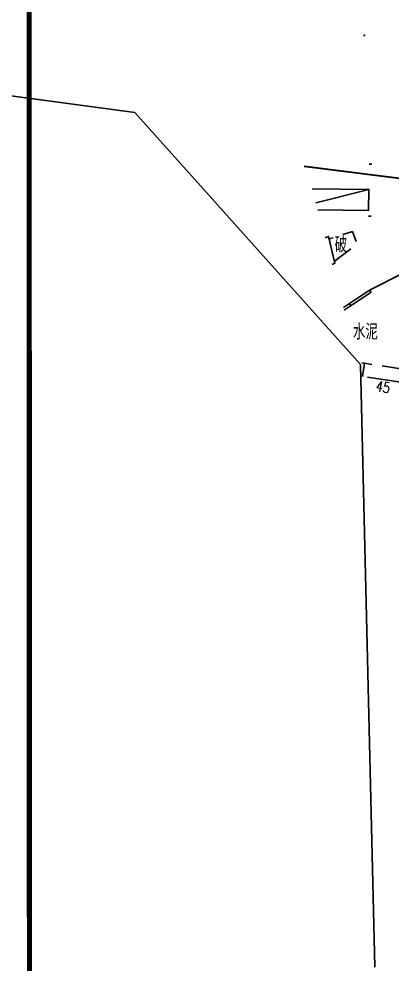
# Model space of a CAD drawing. Extents: x 529262 to 576451, y 2694391 to 2717535.
# Drawn here: x 565671.4 to 565707.2, y 2710064.1 to 2710154.8 of the extents above; entities that cross this region are included whole.
import ezdxf
from ezdxf.enums import TextEntityAlignment as Align
from ezdxf.xclip import XClip

# ---------------------------------------------------------------- set-up
doc = ezdxf.new("R2010")
doc.units = 0
doc.header["$XCLIPFRAME"] = 0
doc.linetypes.add('CONTINOUS', pattern=[0])
doc.linetypes.add('X5', pattern=[3, 2, -1])
for name, color, linetype in [('GCD', 8, 'Continuous'), ('JMD', 8, 'Continuous'), ('PP-COM', 7, 'Continuous'), ('RD-中线', 40, 'Continuous'), ('RD-红线', 7, 'Continuous'), ('ZBTZ', 8, 'Continuous'), ('ZJ', 7, 'Continuous')]:
    doc.layers.add(name, color=color, linetype=linetype)
doc.layers.add('规划人行道', color=130, linetype='CONTINOUS', lineweight=30)
doc.styles.add('HZ', font='rs.shx', dxfattribs={"width": 0.8, "bigfont": 'hztxt.shx'})
doc.linetypes.add('1161', pattern='A,0,[149,AAA.SHX,S=0.15,R=0,X=0,Y=0],-1.6', length=1.6)

# ---------------------------------------------------------------- blocks, each defined once
blk = doc.blocks.new('A$C19FD0107')
at = {"layer": 'RD-中线', "color": 8, "linetype": 'Continuous', "flags": 128}
for points in [[(-4490.734, 14139.438, 0), (-4490.29, 14139.417)], [(-3818.251, 14086.168, 0), (-3817.74, 14086.169)]]:
    blk.add_lwpolyline(points, format="xyb", dxfattribs=at)
at = {"layer": 'RD-红线', "color": 8, "linetype": 'Continuous', "flags": 128}
for points in [[(-5505.823, 15780.813), (-5315.468, 15755.201)], [(-5293.809, 15731.014), (-5292.443, 15673.198)]]:
    blk.add_lwpolyline(points, dxfattribs=at)
at = {"layer": 'RD-红线', "color": 8}
blk.add_lwpolyline([(-5293.809, 15731.014), (-5315.468, 15755.201, 0.368839)], format="xyb", dxfattribs=at)
blk = doc.blocks.new('GC200')
at = {"linetype": 'Continuous', "const_width": 0.2, "flags": 128}
blk.add_lwpolyline([(-0.1, 0, 1), (0.1, 0, 1)], format="xyb", close=True, dxfattribs=at)

msp = doc.modelspace()

# ---------------------------------------------------------------- linework, layer by layer
at = {"const_width": 0.5}
msp.add_lwpolyline([(565672.321, 2710278.301), (565672.585, 2709559.658), (565998.518, 2709559.806), (565998.431, 2709633.053), (566244.06, 2709633.048), (566244.009, 2710277.359), (565672.321, 2710278.301)], dxfattribs=at)
at = {"layer": 'JMD', "linetype": 'Continuous'}
for p, q in [((565705.256, 2710140.854), (565705.006, 2710140.856)), ((565699.894, 2710137.147), (565704.983, 2710138.419)), ((565705.206, 2710135.854), (565704.956, 2710135.857)), ((565705.062, 2710128.76), (565705.201, 2710128.552)), ((565703.122, 2710127.461, 136.033), (565703.261, 2710127.254, 136.033))]:
    msp.add_line(p, q, dxfattribs=at)
at = {"layer": 'JMD', "linetype": 'Continuous', "flags": 128}
for points, elevation in [([(565700.077, 2710136.453), (565704.962, 2710136.4), (565704.983, 2710138.419), (565699.544, 2710138.477)], 138.862), ([(565700.781, 2710133.779), (565701.115, 2710133.911), (565701.707, 2710131.339), (565701.456, 2710131.217)], 138.119), ([(565705.062, 2710128.76), (565702.546, 2710127.076)], 136.033), ([(565705.201, 2710128.552), (565702.613, 2710126.82)], 136.033), ([(565704.864, 2710120.395), (565709.298, 2710119.724), (565708.186, 2710112.098)], 136.113)]:
    msp.add_lwpolyline(points, dxfattribs=dict(at, elevation=elevation))
at = {"layer": 'JMD', "linetype": 'X5', "elevation": 137.009, "flags": 128}
msp.add_lwpolyline([(565701.666, 2710131.514), (565703.852, 2710133.196), (565703.405, 2710134.398), (565701.171, 2710133.667)], close=True, dxfattribs=at)
at = {"layer": 'JMD', "linetype": 'X5', "flags": 128}
for points, elevation in [([(565704.31, 2710121.78), (565704.576, 2710121.74), (565704.507, 2710121.287)], 136.089), ([(565704.384, 2710120.468), (565704.576, 2710121.74), (565709.465, 2710121.002), (565709.298, 2710119.724)], 136.113)]:
    msp.add_lwpolyline(points, dxfattribs=dict(at, elevation=elevation))
at = {"layer": 'ZBTZ', "linetype": '1161', "flags": 128}
msp.add_lwpolyline([(565705.062, 2710128.76), (565708.157, 2710130.336)], dxfattribs=at)
at = {"layer": '规划人行道', "linetype": 'Continuous', "flags": 128}
msp.add_lwpolyline([(565725.952, 2710136.02), (565723.032, 2710138.396), (565710.202, 2710139.176), (565698.772, 2710140.609)], dxfattribs=at)
msp.add_lwpolyline([(565725.952, 2710136.02), (565723.032, 2710138.396), (565710.202, 2710139.176), (565698.772, 2710140.609)], dxfattribs=at)
msp.add_lwpolyline([(565725.952, 2710136.02), (565723.032, 2710138.396), (565710.202, 2710139.176), (565698.772, 2710140.609)], dxfattribs=at)

# ---------------------------------------------------------------- block references
at = {"layer": 'GCD', "linetype": 'Continuous', "xscale": 0.5, "yscale": 0.5, "zscale": 0.5}
msp.add_blockref('GC200', (565704.546, 2710153.197, 111.643), dxfattribs=at)
at = {"layer": 'PP-COM'}
ref = msp.add_blockref('A$C19FD0107', (570997.993, 2694390.603), dxfattribs=at)
XClip(ref).set_block_clipping_path([(-9366.4383134884, 14428.6043910822), (-3328.4480743363, 17452.7484863754)])

# ---------------------------------------------------------------- texts
at = {"layer": 'JMD', "linetype": 'Continuous', "style": 'HZ', "width": 0.8}
msp.add_text('破', height=1.5, dxfattribs=at).set_placement((565702.3, 2710133.199), align=Align.MIDDLE)
at = {"layer": 'ZJ', "color": 8, "linetype": 'Continuous', "style": 'HZ', "width": 0.8}
msp.add_text('水泥', height=1.5, dxfattribs=at).set_placement((565704.653, 2710124.836), align=Align.MIDDLE)
msp.add_text('45', height=1, rotation=350, dxfattribs=at).set_placement((565706.339, 2710119.463), align=Align.MIDDLE)

doc.saveas('drawing.dxf')
